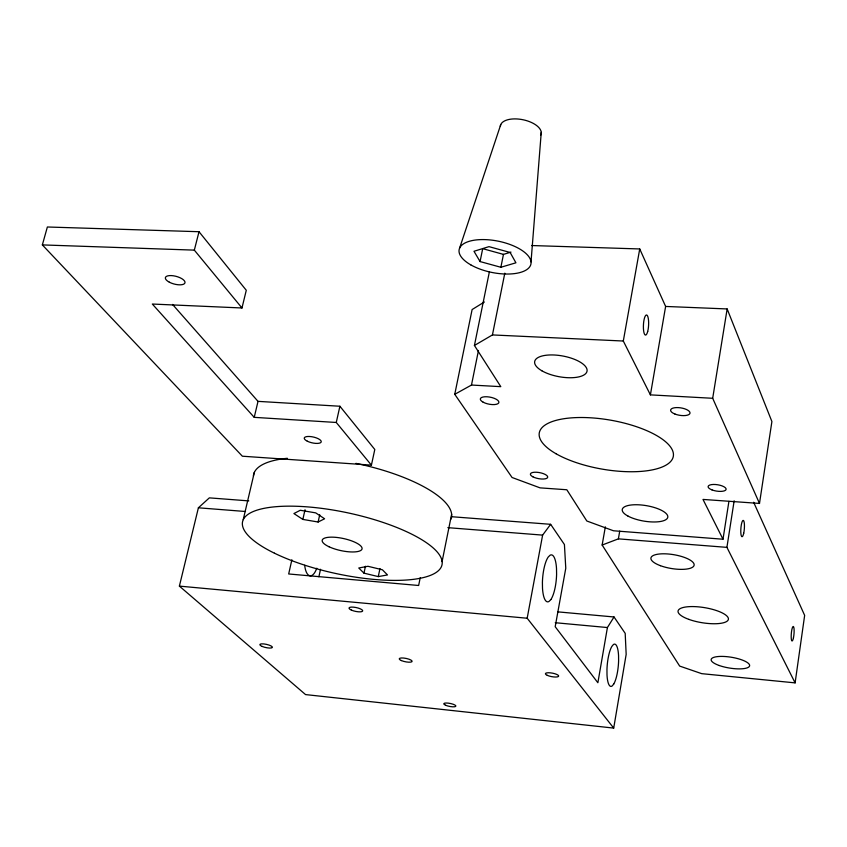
<?xml version="1.0" encoding="UTF-8"?>
<svg xmlns="http://www.w3.org/2000/svg" width="847" height="847" viewBox="0 0 847 847"><rect width="100%" height="100%" fill="white"/><g stroke="black" fill="none" stroke-linecap="round" stroke-linejoin="round"><path stroke-width="1.27" d="M531.027 261.882L541.254 132.354M605.34 526.845L602.143 545.034L679.665 666.081L701.718 673.661L795.111 682.873L804.65 615.388L753.639 502.25M484.378 301.987L472.118 309.547L454.754 394.31L512.064 477.496L540.058 487.861L566.823 489.757L586.823 521L613.482 530.773L722.999 539.221L702.989 499.423L759.494 503.436L771.903 421.541L727.149 308.943L665.626 306.445L639.729 248.954L531.588 245.535M795.111 682.873L726.917 547.363L734.158 500.789M722.999 539.221L728.918 501.382M759.494 503.436L712.687 398.291L727.149 308.943M248.785 500.895L209.347 497.867L198.399 507.798L179.384 586.113L305.545 694.582L613.704 728.092L626.166 654.382L625.192 633.355L614.033 616.976L557.675 611.852M614.033 616.976L607.415 627.542L597.876 682.756L555.187 626.716L565.775 568.252L564.42 544.526L550.645 524.314L451.493 516.702M712.687 398.291L650.401 394.871L665.626 306.445M602.143 545.034L618.384 538.861L619.729 531.111M650.401 394.871L623.307 341.023L639.729 248.954M613.704 728.092L527.173 618.236L542.62 535.113L550.645 524.314M454.754 394.31L471.483 385.046L500.799 386.656L474.426 345.47L492.435 334.936L504.812 273.168M471.483 385.046L478.47 350.467M500.873 267.271L515.918 262.803L510.127 252.47L488.994 246.646L473.992 251.273L480.058 261.564L500.873 267.271L503.467 254.386L510.985 252.11M442.092 561.614L451.642 514.161M474.426 345.47L489.344 272.014M480.058 261.564L482.705 248.669L503.467 254.386M420.218 577.77L418.64 585.489L288.679 573.97L291.876 559.782M378.27 576.606L387.492 574.944L382.389 569.777L367.937 566.283L358.747 567.998L363.977 573.154L378.27 576.606L379.975 568.559M363.977 573.154L365.449 566.251M371.41 465.141L336.27 422.473L254.227 417.349L152.333 304.041L241.977 307.98L246.286 290.277L199.013 231.718L47.368 226.996L42.35 244.91L242.358 456.205L371.41 465.141L374.798 449.482L339.901 406.242L258.017 401.362L172.544 304.433M318.885 576.765L320.537 569.258M318.112 522.017L324.602 518.777L315.719 512.88L300.283 510.265L293.909 513.557L302.845 519.412L318.112 522.017L319.732 514.764M336.27 422.473L339.901 406.242M302.845 519.412L305.026 509.756M243.248 519.582L254.344 472.372M254.227 417.349L258.017 401.362M241.977 307.98L194.334 250.13L199.013 231.718M459.614 248.097L500.757 124.604M42.35 244.91L194.334 250.13M492.435 334.936L623.307 341.023M618.384 538.861L726.917 547.363M198.399 507.798L245.514 511.503M447.841 527.66L542.62 535.113M179.384 586.113L527.173 618.236M555.24 622.714L607.415 627.542M316.778 568.221A18.136 7.115 -85 0 1 309.727 575.759A18.136 7.115 -85 0 1 304.687 565.288M500.344 126.33A20.773 10.196 11.4 0 1 523.308 119.808A20.773 10.196 11.4 0 1 540.778 134.969M253.401 475.94A101.248 32.747 12.3 0 1 287.334 458.291M355.931 463.373A101.248 32.747 12.3 0 1 451.049 519.042M613.747 684.037L612.222 685.922A21.249 5.548 -84.8 0 1 607.003 674.943L606.96 669.702A21.249 5.548 -84.8 0 1 611.915 646.335L613.44 644.525A21.249 5.548 -84.8 0 1 618.564 655.716L618.606 660.882A21.249 5.548 -84.8 0 1 613.747 684.037M550.846 599.581L548.994 601.465A23.578 6.871 -85.2 0 1 542.504 588.347L542.408 582.44A23.578 6.871 -85.2 0 1 548.284 556.955L550.148 555.177A23.578 6.871 -85.2 0 1 556.511 568.549L556.595 574.351A23.578 6.871 -85.2 0 1 550.846 599.581M401.372 660.565A6.564 1.715 11.5 0 0 411.991 661.645A6.564 1.715 11.5 0 0 403.691 658.045A6.564 1.715 11.5 0 0 401.372 660.565M351.378 610.094A6.988 1.938 12 0 0 362.59 611.153A6.988 1.938 12 0 0 353.601 607.161A6.988 1.938 12 0 0 351.378 610.094M445.586 705.244A6.194 1.525 11.2 0 0 455.718 706.398A6.194 1.525 11.2 0 0 448.158 703.126A6.194 1.525 11.2 0 0 445.586 705.244M547.289 675.345A6.744 1.789 10.5 0 0 558.417 676.488A6.744 1.789 10.5 0 0 550.381 672.846A6.744 1.789 10.5 0 0 547.289 675.345M262.21 646.452A6.427 1.63 12.5 0 0 272.342 647.489A6.427 1.63 12.5 0 0 263.83 643.932A6.427 1.63 12.5 0 0 262.21 646.452M532.89 476.808A8.798 3.06 10.6 0 0 547.406 477.824A8.798 3.06 10.6 0 0 536.86 472.266A8.798 3.06 10.6 0 0 532.89 476.808M674.911 414.024A9.815 3.759 9.1 0 0 690.009 413.177A9.815 3.759 9.1 0 0 676.033 407.608A9.815 3.759 9.1 0 0 674.911 414.024M627.998 516.088A23.091 7.824 9.6 0 0 666.674 519.073A23.091 7.824 9.6 0 0 640.385 504.907A23.091 7.824 9.6 0 0 627.998 516.088M541.847 370.774A26.638 10.524 10.4 0 0 586.039 373.241A26.638 10.524 10.4 0 0 554.626 355.02A26.638 10.524 10.4 0 0 541.847 370.774M483.118 402.166A9.465 3.557 11.2 0 0 498.629 403.087A9.465 3.557 11.2 0 0 487.057 396.767A9.465 3.557 11.2 0 0 483.118 402.166M711.988 489.905A9.116 3.219 8.9 0 0 726.101 489.418A9.116 3.219 8.9 0 0 713.259 484.463A9.116 3.219 8.9 0 0 711.988 489.905M647.701 331.463A10.058 2.583 -87.1 0 0 646.949 315.126A10.058 2.583 -87.1 0 0 643.424 328.477A10.058 2.583 -87.1 0 0 647.701 331.463M556.024 453.738A68.035 24.838 9.9 0 0 669.956 462.229A68.035 24.838 9.9 0 0 592.752 417.942A68.035 24.838 9.9 0 0 556.024 453.738M719.272 665.52A19.492 5.484 9.2 0 0 749.563 665.996A19.492 5.484 9.2 0 0 722.322 656.404A19.492 5.484 9.2 0 0 719.272 665.52M793.47 637.77A7.263 1.355 -85.3 0 0 793.321 626.494A7.263 1.355 -85.3 0 0 791.183 636.912A7.263 1.355 -85.3 0 0 793.47 637.77M660.438 565.69A21.916 7.02 9.4 0 0 694.106 565.288A21.916 7.02 9.4 0 0 663 553.8A21.916 7.02 9.4 0 0 660.438 565.69M743.719 533.229A8.195 1.736 -85.8 0 0 743.338 520.397A8.195 1.736 -85.8 0 0 740.797 532.011A8.195 1.736 -85.8 0 0 743.719 533.229M688.855 619.379A25.516 7.644 9.3 0 0 728.346 619.517A25.516 7.644 9.3 0 0 692.465 606.568A25.516 7.644 9.3 0 0 688.855 619.379M470.794 264.867A36.612 15.955 11.4 0 0 530.243 265.969A36.612 15.955 11.4 0 0 484.082 239.585A36.612 15.955 11.4 0 0 470.794 264.867M274.439 553.186A102.021 30.916 12.2 0 0 439.709 569.343A102.021 30.916 12.2 0 0 312.575 507.332A102.021 30.916 12.2 0 0 274.439 553.186M329.081 546.781A20.392 6.173 12.2 0 0 361.733 549.587A20.392 6.173 12.2 0 0 335.539 537.326A20.392 6.173 12.2 0 0 329.081 546.781M307.323 441.202A8.692 2.975 12.8 0 0 321.129 442.134A8.692 2.975 12.8 0 0 309.822 436.501A8.692 2.975 12.8 0 0 307.323 441.202M169.336 282.189A10.143 3.97 14.9 0 0 184.974 282.845A10.143 3.97 14.9 0 0 171.232 275.582A10.143 3.97 14.9 0 0 169.336 282.189"/></g></svg>
